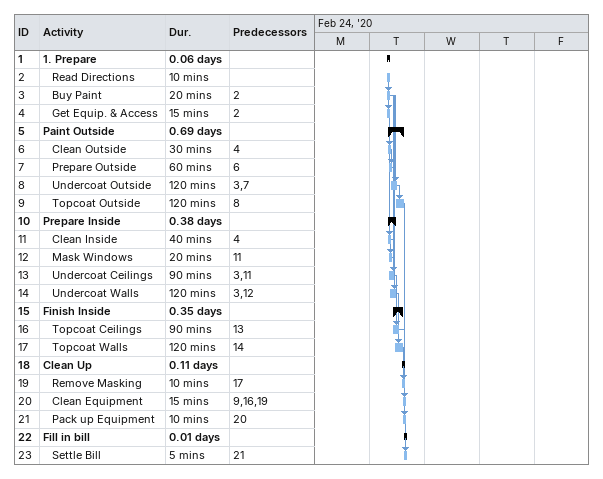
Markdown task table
| ID | Level | Task | Duration | Start | Finish | Predecessors |
|---|---|---|---|---|---|---|
| 1 | 1 | **1. Prepare** | 0.06d | 2020-02-25 | 2020-02-25 |  |
| 2 | 2 | Read Directions | 10min | 2020-02-25 | 2020-02-25 |  |
| 3 | 2 | Buy Paint | 20min | 2020-02-25 | 2020-02-25 | 2 |
| 4 | 2 | Get Equip. & Access | 15min | 2020-02-25 | 2020-02-25 | 2 |
| 5 | 1 | **Paint Outside** | 0.69d | 2020-02-25 | 2020-02-25 |  |
| 6 | 2 | Clean Outside | 30min | 2020-02-25 | 2020-02-25 | 4 |
| 7 | 2 | Prepare Outside | 60min | 2020-02-25 | 2020-02-25 | 6 |
| 8 | 2 | Undercoat Outside | 120min | 2020-02-25 | 2020-02-25 | 3, 7 |
| 9 | 2 | Topcoat Outside | 120min | 2020-02-25 | 2020-02-25 | 8 |
| 10 | 1 | **Prepare Inside** | 0.38d | 2020-02-25 | 2020-02-25 |  |
| 11 | 2 | Clean Inside | 40min | 2020-02-25 | 2020-02-25 | 4 |
| 12 | 2 | Mask Windows | 20min | 2020-02-25 | 2020-02-25 | 11 |
| 13 | 2 | Undercoat Ceilings | 90min | 2020-02-25 | 2020-02-25 | 3, 11 |
| 14 | 2 | Undercoat Walls | 120min | 2020-02-25 | 2020-02-25 | 3, 12 |
| 15 | 1 | **Finish Inside** | 0.35d | 2020-02-25 | 2020-02-25 |  |
| 16 | 2 | Topcoat Ceilings | 90min | 2020-02-25 | 2020-02-25 | 13 |
| 17 | 2 | Topcoat Walls | 120min | 2020-02-25 | 2020-02-25 | 14 |
| 18 | 1 | **Clean Up** | 0.11d | 2020-02-25 | 2020-02-25 |  |
| 19 | 2 | Remove Masking | 10min | 2020-02-25 | 2020-02-25 | 17 |
| 20 | 2 | Clean Equipment | 15min | 2020-02-25 | 2020-02-25 | 9, 16, 19 |
| 21 | 2 | Pack up Equipment | 10min | 2020-02-25 | 2020-02-25 | 20 |
| 22 | 1 | **Fill in bill** | 0.01d | 2020-02-25 | 2020-02-25 |  |
| 23 | 2 | Settle Bill | 5min | 2020-02-25 | 2020-02-25 | 21 |
